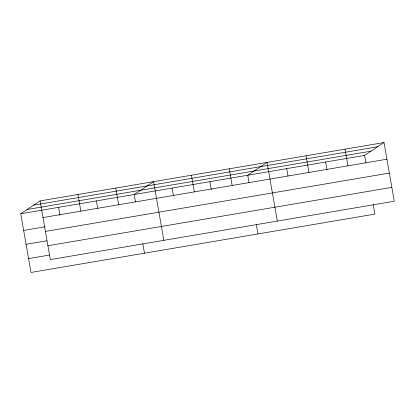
<?xml version="1.0" encoding="UTF-8"?>
<svg xmlns="http://www.w3.org/2000/svg" width="415" height="415" viewBox="0 0 415 415"><rect width="100%" height="100%" fill="white"/><g stroke="black" fill="none" stroke-linecap="round" stroke-linejoin="round"><path stroke-width="0.62" d="M373.246 204.637L374.901 214.093L30.995 272.453L20.75 213.761L40.099 200.907L384.005 142.547L394.25 201.239L50.345 259.598L40.099 200.907M20.75 213.761L364.655 155.402L384.005 142.547M33.714 205.15L377.619 146.786M27.136 209.518L371.041 151.159M43.01 217.569L386.915 159.21M23.66 230.429L45.095 226.787M45.432 231.44L389.337 173.081M26.078 244.295L46.885 240.767M47.922 245.727L391.827 187.367M28.573 258.587L49.38 255.054M364.655 155.402L365.947 162.81M345.031 149.161L347.941 165.824M325.682 162.016L326.973 169.424M306.057 155.775L308.962 172.438M286.703 168.63L287.994 176.038M277.324 221.081L267.078 162.39L247.729 175.244L249.021 182.652M256.32 224.479L257.969 233.936M229.251 168.806L232.156 185.474M209.897 181.666L211.297 189.686M191.419 175.229L194.329 191.891M172.069 188.083L173.361 195.491M163.832 240.337L153.591 181.646L134.237 194.505L135.534 201.908M142.833 243.74L144.482 253.197M115.759 188.068L118.669 204.73M96.41 200.922L97.701 208.33M77.932 194.485L80.842 211.152M58.577 207.344L59.978 215.364"/></g></svg>
